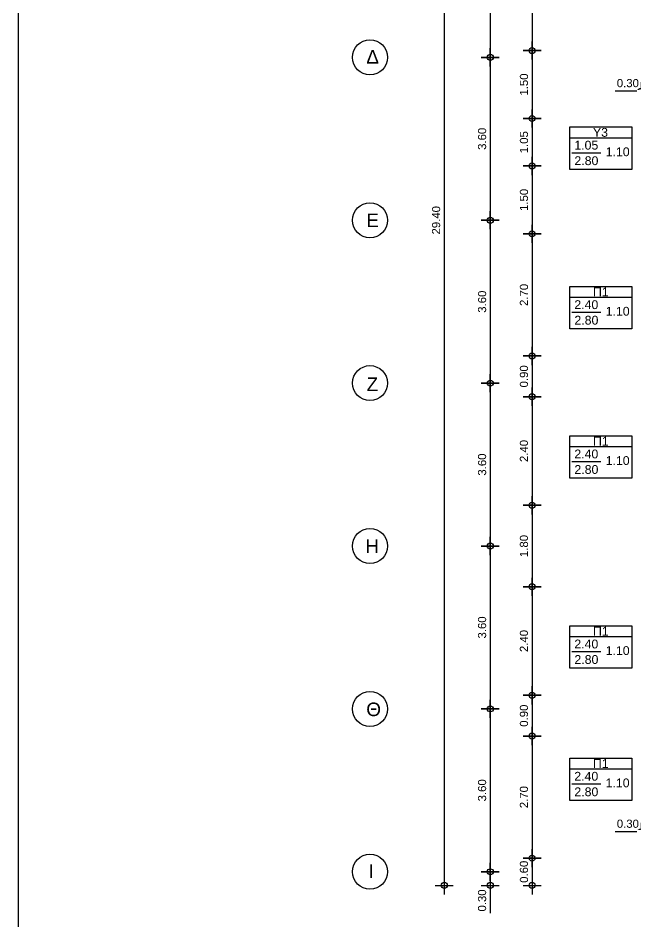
# Model space of a CAD drawing. Header units: metres. Extents: x -11 to 85, y -301 to 135.
# Drawn here: x 1 to 14.57, y -208.96 to -188.98 of the extents above; entities that cross this region are included whole.
import ezdxf

# ---------------------------------------------------------------- set-up
doc = ezdxf.new("R2010")
doc.units = ezdxf.units.M
doc.header["$LTSCALE"] = 0.036
doc.header["$PDMODE"] = 2
for name, color, linetype in [('arxitek isogeio', 252, 'Continuous'), ('BORDER', 5, 'Continuous'), ('DIMBLK', 252, 'Continuous'), ('LAYER-ON', 4, 'Continuous')]:
    doc.layers.add(name, color=color, linetype=linetype)
doc.styles.add('COMU-N', font='arial.ttf')
doc.styles.get("Standard").update_dxf_attribs({"font": 'arial.ttf'})
doc.dimstyles.new('CADWDOT', dxfattribs={"dimscale": 0.1, "dimtxt": 1.8, "dimasz": 0.08, "dimexe": 2, "dimexo": 0, "dimgap": 0.09, "dimtad": 0, "dimrnd": 0.001, "dimzin": 0, "dimdsep": 46, "dimtxsty": 'Standard', "dimblk1": 'ARTDIM', "dimblk2": 'ARTDIM', "dimsah": 1, "dimcen": 0.09, "dimdle": 0.05, "dimse1": 1, "dimse2": 1, "dimadec": 0, "dimazin": 0, "dimtfac": 1, "dimtmove": 0, "dimatfit": 3, "dimldrblk": 'ARTDIM', "dimfxl": 2, "dimtvp": 0.9999, "dimtolj": 1, "dimtzin": 0, "dimarcsym": 0})

# ---------------------------------------------------------------- blocks, each defined once
blk = doc.blocks.new('art103')
at = {"layer": 'BORDER'}
blk.add_line((0.25, 14.6), (0.25, 0.25), dxfattribs=at)
blk = doc.blocks.new('ARTDIM')
at = {"layer": 'DIMBLK'}
for p, q in [((0, -24.9975), (0, 24.9975)), ((-24.9975, 0), (24.9975, 0))]:
    blk.add_line(p, q, dxfattribs=at)
blk.add_circle((0, 0), 8.25, dxfattribs=at)
blk = doc.blocks.new('*D1220')
at = {"layer": 'arxitek isogeio', "color": 0, "lineweight": -2}
blk.add_line((10.423, -178.755), (10.423, -208.139), dxfattribs=at)
at = {"layer": 'Defpoints', "color": 0, "transparency": 16777216}
for p in [(13.537, -178.747), (10.423, -208.147), (13.537, -208.147)]:
    blk.add_point(p, dxfattribs=at)
at = {"layer": 'arxitek isogeio', "color": 0, "lineweight": -2, "xscale": 0.008, "yscale": 0.008, "zscale": 0.008}
for p, rotation in [((10.423, -178.747), 90), ((10.423, -208.147), 270)]:
    blk.add_blockref('ARTDIM', p, dxfattribs=dict(at, rotation=rotation))
at = {"layer": 'arxitek isogeio', "color": 0, "insert": (10.243, -193.447), "char_height": 0.18, "attachment_point": 5, "rotation": 90}
blk.add_mtext('\\A1;29.40', dxfattribs=at)
blk = doc.blocks.new('*D1224')
at = {"layer": 'arxitek isogeio', "color": 0, "lineweight": -2}
blk.add_line((11.44, -186.255), (11.44, -189.839), dxfattribs=at)
at = {"layer": 'Defpoints', "color": 0, "transparency": 16777216}
for p in [(7.93, -186.247), (7.93, -189.847), (11.44, -189.847)]:
    blk.add_point(p, dxfattribs=at)
at = {"layer": 'arxitek isogeio', "color": 0, "lineweight": -2, "xscale": 0.008, "yscale": 0.008, "zscale": 0.008}
for p, rotation in [((11.44, -186.247), 90), ((11.44, -189.847), 270)]:
    blk.add_blockref('ARTDIM', p, dxfattribs=dict(at, rotation=rotation))
at = {"layer": 'arxitek isogeio', "color": 0, "insert": (11.26, -188.047), "char_height": 0.18, "attachment_point": 5, "rotation": 90}
blk.add_mtext('\\A1;3.60', dxfattribs=at)
blk = doc.blocks.new('*D1225')
at = {"layer": 'arxitek isogeio', "color": 0, "lineweight": -2}
blk.add_line((11.44, -189.855), (11.44, -193.439), dxfattribs=at)
at = {"layer": 'Defpoints', "color": 0, "transparency": 16777216}
for p in [(7.93, -189.847), (7.93, -193.447), (11.44, -193.447)]:
    blk.add_point(p, dxfattribs=at)
at = {"layer": 'arxitek isogeio', "color": 0, "lineweight": -2, "xscale": 0.008, "yscale": 0.008, "zscale": 0.008}
for p, rotation in [((11.44, -189.847), 90), ((11.44, -193.447), 270)]:
    blk.add_blockref('ARTDIM', p, dxfattribs=dict(at, rotation=rotation))
at = {"layer": 'arxitek isogeio', "color": 0, "insert": (11.26, -191.647), "char_height": 0.18, "attachment_point": 5, "rotation": 90}
blk.add_mtext('\\A1;3.60', dxfattribs=at)
blk = doc.blocks.new('*D1226')
at = {"layer": 'arxitek isogeio', "color": 0, "lineweight": -2}
blk.add_line((11.44, -193.455), (11.44, -197.039), dxfattribs=at)
at = {"layer": 'Defpoints', "color": 0, "transparency": 16777216}
for p in [(7.93, -193.447), (7.93, -197.047), (11.44, -197.047)]:
    blk.add_point(p, dxfattribs=at)
at = {"layer": 'arxitek isogeio', "color": 0, "lineweight": -2, "xscale": 0.008, "yscale": 0.008, "zscale": 0.008}
for p, rotation in [((11.44, -193.447), 90), ((11.44, -197.047), 270)]:
    blk.add_blockref('ARTDIM', p, dxfattribs=dict(at, rotation=rotation))
at = {"layer": 'arxitek isogeio', "color": 0, "insert": (11.26, -195.247), "char_height": 0.18, "attachment_point": 5, "rotation": 90}
blk.add_mtext('\\A1;3.60', dxfattribs=at)
blk = doc.blocks.new('*D1227')
at = {"layer": 'arxitek isogeio', "color": 0, "lineweight": -2}
blk.add_line((11.44, -197.055), (11.44, -200.639), dxfattribs=at)
at = {"layer": 'Defpoints', "color": 0, "transparency": 16777216}
for p in [(7.93, -197.047), (7.93, -200.647), (11.44, -200.647)]:
    blk.add_point(p, dxfattribs=at)
at = {"layer": 'arxitek isogeio', "color": 0, "lineweight": -2, "xscale": 0.008, "yscale": 0.008, "zscale": 0.008}
for p, rotation in [((11.44, -197.047), 90), ((11.44, -200.647), 270)]:
    blk.add_blockref('ARTDIM', p, dxfattribs=dict(at, rotation=rotation))
at = {"layer": 'arxitek isogeio', "color": 0, "insert": (11.26, -198.847), "char_height": 0.18, "attachment_point": 5, "rotation": 90}
blk.add_mtext('\\A1;3.60', dxfattribs=at)
blk = doc.blocks.new('*D1228')
at = {"layer": 'arxitek isogeio', "color": 0, "lineweight": -2}
blk.add_line((11.44, -200.655), (11.44, -204.239), dxfattribs=at)
at = {"layer": 'Defpoints', "color": 0, "transparency": 16777216}
for p in [(7.93, -200.647), (7.93, -204.247), (11.44, -204.247)]:
    blk.add_point(p, dxfattribs=at)
at = {"layer": 'arxitek isogeio', "color": 0, "lineweight": -2, "xscale": 0.008, "yscale": 0.008, "zscale": 0.008}
for p, rotation in [((11.44, -200.647), 90), ((11.44, -204.247), 270)]:
    blk.add_blockref('ARTDIM', p, dxfattribs=dict(at, rotation=rotation))
at = {"layer": 'arxitek isogeio', "color": 0, "insert": (11.26, -202.447), "char_height": 0.18, "attachment_point": 5, "rotation": 90}
blk.add_mtext('\\A1;3.60', dxfattribs=at)
blk = doc.blocks.new('*D1229')
at = {"layer": 'arxitek isogeio', "color": 0, "lineweight": -2}
blk.add_line((11.44, -204.255), (11.44, -207.839), dxfattribs=at)
at = {"layer": 'Defpoints', "color": 0, "transparency": 16777216}
for p in [(7.93, -204.247), (7.93, -207.847), (11.44, -207.847)]:
    blk.add_point(p, dxfattribs=at)
at = {"layer": 'arxitek isogeio', "color": 0, "lineweight": -2, "xscale": 0.008, "yscale": 0.008, "zscale": 0.008}
for p, rotation in [((11.44, -204.247), 90), ((11.44, -207.847), 270)]:
    blk.add_blockref('ARTDIM', p, dxfattribs=dict(at, rotation=rotation))
at = {"layer": 'arxitek isogeio', "color": 0, "insert": (11.26, -206.047), "char_height": 0.18, "attachment_point": 5, "rotation": 90}
blk.add_mtext('\\A1;3.60', dxfattribs=at)
blk = doc.blocks.new('*D1230')
at = {"layer": 'arxitek isogeio', "color": 0, "lineweight": -2}
for p, q in [((11.44, -207.855), (11.44, -208.139)), ((11.44, -208.147), (11.44, -208.764))]:
    blk.add_line(p, q, dxfattribs=at)
at = {"layer": 'Defpoints', "color": 0, "transparency": 16777216}
for p in [(7.93, -207.847), (11.44, -208.147), (13.537, -208.147)]:
    blk.add_point(p, dxfattribs=at)
at = {"layer": 'arxitek isogeio', "color": 0, "lineweight": -2, "xscale": 0.008, "yscale": 0.008, "zscale": 0.008}
for p, rotation in [((11.44, -207.847), 90), ((11.44, -208.147), 270)]:
    blk.add_blockref('ARTDIM', p, dxfattribs=dict(at, rotation=rotation))
at = {"layer": 'arxitek isogeio', "color": 0, "insert": (11.26, -208.481), "char_height": 0.18, "attachment_point": 5, "rotation": 90}
blk.add_mtext('\\A1;0.30', dxfattribs=at)
blk = doc.blocks.new('*D1236')
at = {"layer": 'arxitek isogeio', "color": 0, "lineweight": -2}
blk.add_line((12.365, -186.855), (12.365, -189.689), dxfattribs=at)
at = {"layer": 'Defpoints', "color": 0, "transparency": 16777216}
for p in [(13.828, -186.847), (12.365, -189.697), (13.828, -189.697)]:
    blk.add_point(p, dxfattribs=at)
at = {"layer": 'arxitek isogeio', "color": 0, "lineweight": -2, "xscale": 0.008, "yscale": 0.008, "zscale": 0.008}
for p, rotation in [((12.365, -186.847), 90), ((12.365, -189.697), 270)]:
    blk.add_blockref('ARTDIM', p, dxfattribs=dict(at, rotation=rotation))
at = {"layer": 'arxitek isogeio', "color": 0, "insert": (12.185, -188.272), "char_height": 0.18, "attachment_point": 5, "rotation": 90}
blk.add_mtext('\\A1;2.85', dxfattribs=at)
blk = doc.blocks.new('*D1237')
at = {"layer": 'arxitek isogeio', "color": 0, "lineweight": -2}
blk.add_line((12.365, -189.705), (12.365, -191.189), dxfattribs=at)
at = {"layer": 'Defpoints', "color": 0, "transparency": 16777216}
for p in [(13.828, -189.697), (12.365, -191.197), (13.828, -191.197)]:
    blk.add_point(p, dxfattribs=at)
at = {"layer": 'arxitek isogeio', "color": 0, "lineweight": -2, "xscale": 0.008, "yscale": 0.008, "zscale": 0.008}
for p, rotation in [((12.365, -189.697), 90), ((12.365, -191.197), 270)]:
    blk.add_blockref('ARTDIM', p, dxfattribs=dict(at, rotation=rotation))
at = {"layer": 'arxitek isogeio', "color": 0, "insert": (12.185, -190.447), "char_height": 0.18, "attachment_point": 5, "rotation": 90}
blk.add_mtext('\\A1;1.50', dxfattribs=at)
blk = doc.blocks.new('*D1238')
at = {"layer": 'arxitek isogeio', "color": 0, "lineweight": -2}
blk.add_line((12.365, -191.205), (12.365, -192.239), dxfattribs=at)
at = {"layer": 'Defpoints', "color": 0, "transparency": 16777216}
for p in [(14.128, -191.197), (12.365, -192.247), (14.128, -192.247)]:
    blk.add_point(p, dxfattribs=at)
at = {"layer": 'arxitek isogeio', "color": 0, "lineweight": -2, "xscale": 0.008, "yscale": 0.008, "zscale": 0.008}
for p, rotation in [((12.365, -191.197), 90), ((12.365, -192.247), 270)]:
    blk.add_blockref('ARTDIM', p, dxfattribs=dict(at, rotation=rotation))
at = {"layer": 'arxitek isogeio', "color": 0, "insert": (12.185, -191.722), "char_height": 0.18, "attachment_point": 5, "rotation": 90}
blk.add_mtext('\\A1;1.05', dxfattribs=at)
blk = doc.blocks.new('*D1239')
at = {"layer": 'arxitek isogeio', "color": 0, "lineweight": -2}
blk.add_line((12.365, -192.255), (12.365, -193.739), dxfattribs=at)
at = {"layer": 'Defpoints', "color": 0, "transparency": 16777216}
for p in [(14.128, -192.247), (12.365, -193.747), (14.128, -193.747)]:
    blk.add_point(p, dxfattribs=at)
at = {"layer": 'arxitek isogeio', "color": 0, "lineweight": -2, "xscale": 0.008, "yscale": 0.008, "zscale": 0.008}
for p, rotation in [((12.365, -192.247), 90), ((12.365, -193.747), 270)]:
    blk.add_blockref('ARTDIM', p, dxfattribs=dict(at, rotation=rotation))
at = {"layer": 'arxitek isogeio', "color": 0, "insert": (12.185, -192.997), "char_height": 0.18, "attachment_point": 5, "rotation": 90}
blk.add_mtext('\\A1;1.50', dxfattribs=at)
blk = doc.blocks.new('*D1240')
at = {"layer": 'arxitek isogeio', "color": 0, "lineweight": -2}
blk.add_line((12.365, -193.755), (12.365, -196.439), dxfattribs=at)
at = {"layer": 'Defpoints', "color": 0, "transparency": 16777216}
for p in [(13.828, -193.747), (12.365, -196.447), (13.828, -196.447)]:
    blk.add_point(p, dxfattribs=at)
at = {"layer": 'arxitek isogeio', "color": 0, "lineweight": -2, "xscale": 0.008, "yscale": 0.008, "zscale": 0.008}
for p, rotation in [((12.365, -193.747), 90), ((12.365, -196.447), 270)]:
    blk.add_blockref('ARTDIM', p, dxfattribs=dict(at, rotation=rotation))
at = {"layer": 'arxitek isogeio', "color": 0, "insert": (12.185, -195.097), "char_height": 0.18, "attachment_point": 5, "rotation": 90}
blk.add_mtext('\\A1;2.70', dxfattribs=at)
blk = doc.blocks.new('*D1241')
at = {"layer": 'arxitek isogeio', "color": 0, "lineweight": -2}
blk.add_line((12.365, -196.455), (12.365, -197.339), dxfattribs=at)
at = {"layer": 'Defpoints', "color": 0, "transparency": 16777216}
for p in [(13.828, -196.447), (12.365, -197.347), (13.828, -197.347)]:
    blk.add_point(p, dxfattribs=at)
at = {"layer": 'arxitek isogeio', "color": 0, "lineweight": -2, "xscale": 0.008, "yscale": 0.008, "zscale": 0.008}
for p, rotation in [((12.365, -196.447), 90), ((12.365, -197.347), 270)]:
    blk.add_blockref('ARTDIM', p, dxfattribs=dict(at, rotation=rotation))
at = {"layer": 'arxitek isogeio', "color": 0, "insert": (12.185, -196.897), "char_height": 0.18, "attachment_point": 5, "rotation": 90}
blk.add_mtext('\\A1;0.90', dxfattribs=at)
blk = doc.blocks.new('*D1242')
at = {"layer": 'arxitek isogeio', "color": 0, "lineweight": -2}
blk.add_line((12.365, -197.355), (12.365, -199.739), dxfattribs=at)
at = {"layer": 'Defpoints', "color": 0, "transparency": 16777216}
for p in [(13.828, -197.347), (12.365, -199.747), (13.828, -199.747)]:
    blk.add_point(p, dxfattribs=at)
at = {"layer": 'arxitek isogeio', "color": 0, "lineweight": -2, "xscale": 0.008, "yscale": 0.008, "zscale": 0.008}
for p, rotation in [((12.365, -197.347), 90), ((12.365, -199.747), 270)]:
    blk.add_blockref('ARTDIM', p, dxfattribs=dict(at, rotation=rotation))
at = {"layer": 'arxitek isogeio', "color": 0, "insert": (12.185, -198.547), "char_height": 0.18, "attachment_point": 5, "rotation": 90}
blk.add_mtext('\\A1;2.40', dxfattribs=at)
blk = doc.blocks.new('*D1243')
at = {"layer": 'arxitek isogeio', "color": 0, "lineweight": -2}
blk.add_line((12.365, -199.755), (12.365, -201.539), dxfattribs=at)
at = {"layer": 'Defpoints', "color": 0, "transparency": 16777216}
for p in [(13.828, -199.747), (12.365, -201.547), (13.828, -201.547)]:
    blk.add_point(p, dxfattribs=at)
at = {"layer": 'arxitek isogeio', "color": 0, "lineweight": -2, "xscale": 0.008, "yscale": 0.008, "zscale": 0.008}
for p, rotation in [((12.365, -199.747), 90), ((12.365, -201.547), 270)]:
    blk.add_blockref('ARTDIM', p, dxfattribs=dict(at, rotation=rotation))
at = {"layer": 'arxitek isogeio', "color": 0, "insert": (12.185, -200.647), "char_height": 0.18, "attachment_point": 5, "rotation": 90}
blk.add_mtext('\\A1;1.80', dxfattribs=at)
blk = doc.blocks.new('*D1244')
at = {"layer": 'arxitek isogeio', "color": 0, "lineweight": -2}
blk.add_line((12.365, -201.555), (12.365, -203.939), dxfattribs=at)
at = {"layer": 'Defpoints', "color": 0, "transparency": 16777216}
for p in [(13.828, -201.547), (12.365, -203.947), (13.828, -203.947)]:
    blk.add_point(p, dxfattribs=at)
at = {"layer": 'arxitek isogeio', "color": 0, "lineweight": -2, "xscale": 0.008, "yscale": 0.008, "zscale": 0.008}
for p, rotation in [((12.365, -201.547), 90), ((12.365, -203.947), 270)]:
    blk.add_blockref('ARTDIM', p, dxfattribs=dict(at, rotation=rotation))
at = {"layer": 'arxitek isogeio', "color": 0, "insert": (12.185, -202.747), "char_height": 0.18, "attachment_point": 5, "rotation": 90}
blk.add_mtext('\\A1;2.40', dxfattribs=at)
blk = doc.blocks.new('*D1245')
at = {"layer": 'arxitek isogeio', "color": 0, "lineweight": -2}
blk.add_line((12.365, -203.955), (12.365, -204.839), dxfattribs=at)
at = {"layer": 'Defpoints', "color": 0, "transparency": 16777216}
for p in [(13.828, -203.947), (12.365, -204.847), (13.828, -204.847)]:
    blk.add_point(p, dxfattribs=at)
at = {"layer": 'arxitek isogeio', "color": 0, "lineweight": -2, "xscale": 0.008, "yscale": 0.008, "zscale": 0.008}
for p, rotation in [((12.365, -203.947), 90), ((12.365, -204.847), 270)]:
    blk.add_blockref('ARTDIM', p, dxfattribs=dict(at, rotation=rotation))
at = {"layer": 'arxitek isogeio', "color": 0, "insert": (12.185, -204.397), "char_height": 0.18, "attachment_point": 5, "rotation": 90}
blk.add_mtext('\\A1;0.90', dxfattribs=at)
blk = doc.blocks.new('*D1246')
at = {"layer": 'arxitek isogeio', "color": 0, "lineweight": -2}
blk.add_line((12.365, -204.855), (12.365, -207.539), dxfattribs=at)
at = {"layer": 'Defpoints', "color": 0, "transparency": 16777216}
for p in [(13.828, -204.847), (12.365, -207.547), (13.828, -207.547)]:
    blk.add_point(p, dxfattribs=at)
at = {"layer": 'arxitek isogeio', "color": 0, "lineweight": -2, "xscale": 0.008, "yscale": 0.008, "zscale": 0.008}
for p, rotation in [((12.365, -204.847), 90), ((12.365, -207.547), 270)]:
    blk.add_blockref('ARTDIM', p, dxfattribs=dict(at, rotation=rotation))
at = {"layer": 'arxitek isogeio', "color": 0, "insert": (12.185, -206.197), "char_height": 0.18, "attachment_point": 5, "rotation": 90}
blk.add_mtext('\\A1;2.70', dxfattribs=at)
blk = doc.blocks.new('*D1247')
at = {"layer": 'arxitek isogeio', "color": 0, "lineweight": -2}
blk.add_line((12.365, -207.555), (12.365, -208.139), dxfattribs=at)
at = {"layer": 'Defpoints', "color": 0, "transparency": 16777216}
for p in [(13.828, -207.547), (12.365, -208.147), (13.828, -208.147)]:
    blk.add_point(p, dxfattribs=at)
at = {"layer": 'arxitek isogeio', "color": 0, "lineweight": -2, "xscale": 0.008, "yscale": 0.008, "zscale": 0.008}
for p, rotation in [((12.365, -207.547), 90), ((12.365, -208.147), 270)]:
    blk.add_blockref('ARTDIM', p, dxfattribs=dict(at, rotation=rotation))
at = {"layer": 'arxitek isogeio', "color": 0, "insert": (12.185, -207.847), "char_height": 0.18, "attachment_point": 5, "rotation": 90}
blk.add_mtext('\\A1;0.60', dxfattribs=at)
blk = doc.blocks.new('*D1320')
at = {"layer": 'arxitek isogeio', "color": 0, "lineweight": -2}
for p, q in [((14.774, -206.966), (14.199, -206.966)), ((15.066, -206.966), (14.782, -206.966))]:
    blk.add_line(p, q, dxfattribs=at)
at = {"layer": 'Defpoints', "color": 0, "transparency": 16777216}
for p in [(14.774, -206.966), (14.774, -207.847), (15.074, -207.847)]:
    blk.add_point(p, dxfattribs=at)
at = {"layer": 'arxitek isogeio', "color": 0, "lineweight": -2, "xscale": 0.008, "yscale": 0.008, "zscale": 0.008, "rotation": 180}
blk.add_blockref('ARTDIM', (14.774, -206.966), dxfattribs=at)
at = {"layer": 'arxitek isogeio', "color": 0, "lineweight": -2, "xscale": 0.008, "yscale": 0.008, "zscale": 0.008}
blk.add_blockref('ARTDIM', (15.074, -206.966), dxfattribs=at)
at = {"layer": 'arxitek isogeio', "color": 0, "insert": (14.482, -206.786), "char_height": 0.18, "attachment_point": 5}
blk.add_mtext('\\A1;0.30', dxfattribs=at)
blk = doc.blocks.new('*D1326')
at = {"layer": 'arxitek isogeio', "color": 0, "lineweight": -2}
for p, q in [((14.774, -190.597), (14.199, -190.597)), ((15.066, -190.597), (14.782, -190.597))]:
    blk.add_line(p, q, dxfattribs=at)
at = {"layer": 'Defpoints', "color": 0, "transparency": 16777216}
for p in [(14.774, -190.179), (15.074, -190.179), (14.774, -190.597)]:
    blk.add_point(p, dxfattribs=at)
at = {"layer": 'arxitek isogeio', "color": 0, "lineweight": -2, "xscale": 0.008, "yscale": 0.008, "zscale": 0.008, "rotation": 180}
blk.add_blockref('ARTDIM', (14.774, -190.597), dxfattribs=at)
at = {"layer": 'arxitek isogeio', "color": 0, "lineweight": -2, "xscale": 0.008, "yscale": 0.008, "zscale": 0.008}
blk.add_blockref('ARTDIM', (15.074, -190.597), dxfattribs=at)
at = {"layer": 'arxitek isogeio', "color": 0, "insert": (14.482, -190.417), "char_height": 0.18, "attachment_point": 5}
blk.add_mtext('\\A1;0.30', dxfattribs=at)

msp = doc.modelspace()

# ---------------------------------------------------------------- linework, layer by layer
at = {"layer": 'arxitek isogeio'}
for p, q in [((13.202, -192.322), (13.202, -191.384)), ((13.202, -191.384), (14.57, -191.384)), ((14.57, -191.384), (14.57, -192.322)), ((14.57, -191.63), (13.202, -191.63)), ((13.241, -191.955), (13.887, -191.955)), ((14.57, -192.322), (13.202, -192.322)), ((13.202, -195.847), (13.202, -194.909)), ((13.202, -194.909), (14.57, -194.909)), ((14.57, -194.909), (14.57, -195.847)), ((14.57, -195.155), (13.202, -195.155)), ((13.241, -195.48), (13.887, -195.48)), ((14.57, -195.847), (13.202, -195.847)), ((13.202, -199.147), (13.202, -198.209)), ((13.202, -198.209), (14.57, -198.209)), ((14.57, -198.209), (14.57, -199.147)), ((14.57, -198.455), (13.202, -198.455)), ((13.241, -198.78), (13.887, -198.78)), ((14.57, -199.147), (13.202, -199.147)), ((13.202, -203.347), (13.202, -202.409)), ((13.202, -202.409), (14.57, -202.409)), ((14.57, -202.409), (14.57, -203.347)), ((14.57, -202.655), (13.202, -202.655)), ((13.241, -202.98), (13.887, -202.98)), ((14.57, -203.347), (13.202, -203.347)), ((13.201, -206.271), (13.201, -205.333)), ((13.201, -205.333), (14.568, -205.333)), ((14.568, -205.333), (14.568, -206.271)), ((14.568, -205.579), (13.201, -205.579)), ((13.24, -205.905), (13.886, -205.905)), ((14.568, -206.271), (13.201, -206.271))]:
    msp.add_line(p, q, dxfattribs=at)
for centre in [(8.78, -189.847), (8.78, -193.447), (8.78, -197.047), (8.78, -200.647), (8.78, -204.247), (8.78, -207.847)]:
    msp.add_circle(centre, 0.387, dxfattribs=at)

# ---------------------------------------------------------------- block references
at = {"layer": 'LAYER-ON', "xscale": 4, "yscale": 4, "zscale": 4}
msp.add_blockref('art103', (0, -223.294), dxfattribs=at)

# ---------------------------------------------------------------- texts
at = {"layer": 'arxitek isogeio', "style": 'COMU-N'}
for s, height, p in [('Δ', 0.3, (8.699, -189.985)), ('Y3', 0.195, (13.71, -191.602)), ('1.05', 0.195, (13.298, -191.885)), ('1.10', 0.195, (13.991, -192.031)), ('2.80', 0.195, (13.3, -192.228)), ('Ε', 0.3, (8.699, -193.599)), ('Π1', 0.195, (13.71, -195.127)), ('2.40', 0.195, (13.298, -195.41)), ('1.10', 0.195, (13.991, -195.556)), ('2.80', 0.195, (13.3, -195.753)), ('Ζ', 0.3, (8.705, -197.221)), ('Π1', 0.195, (13.71, -198.427)), ('2.40', 0.195, (13.298, -198.71)), ('1.10', 0.195, (13.991, -198.856)), ('2.80', 0.195, (13.3, -199.053)), ('Η', 0.3, (8.677, -200.799)), ('Π1', 0.195, (13.71, -202.627)), ('2.40', 0.195, (13.298, -202.91)), ('1.10', 0.195, (13.991, -203.056)), ('2.80', 0.195, (13.3, -203.253)), ('Θ', 0.3, (8.698, -204.407)), ('Π1', 0.195, (13.708, -205.552)), ('2.40', 0.195, (13.297, -205.834)), ('1.10', 0.195, (13.99, -205.98)), ('2.80', 0.195, (13.299, -206.177)), ('Ι', 0.3, (8.746, -207.985))]:
    msp.add_text(s, height=height, dxfattribs=at).set_placement(p)

# ---------------------------------------------------------------- dimensions: what is measured, and where the dimension line sits
at = {"layer": 'arxitek isogeio'}
for base, p1, p2, picture, middle in [((10.423, -208.147), (13.537, -178.747), (13.537, -208.147), '*D1220', (10.243, -193.447)), ((11.44, -189.847), (7.93, -186.247), (7.93, -189.847), '*D1224', (11.26, -188.047)), ((12.365, -189.697), (13.828, -186.847), (13.828, -189.697), '*D1236', (12.185, -188.272)), ((12.365, -191.197), (13.828, -189.697), (13.828, -191.197), '*D1237', (12.185, -190.447)), ((11.44, -193.447), (7.93, -189.847), (7.93, -193.447), '*D1225', (11.26, -191.647)), ((12.365, -192.247), (14.128, -191.197), (14.128, -192.247), '*D1238', (12.185, -191.722)), ((12.365, -193.747), (14.128, -192.247), (14.128, -193.747), '*D1239', (12.185, -192.997)), ((11.44, -197.047), (7.93, -193.447), (7.93, -197.047), '*D1226', (11.26, -195.247)), ((12.365, -196.447), (13.828, -193.747), (13.828, -196.447), '*D1240', (12.185, -195.097)), ((12.365, -197.347), (13.828, -196.447), (13.828, -197.347), '*D1241', (12.185, -196.897)), ((11.44, -200.647), (7.93, -197.047), (7.93, -200.647), '*D1227', (11.26, -198.847)), ((12.365, -199.747), (13.828, -197.347), (13.828, -199.747), '*D1242', (12.185, -198.547)), ((12.365, -201.547), (13.828, -199.747), (13.828, -201.547), '*D1243', (12.185, -200.647)), ((11.44, -204.247), (7.93, -200.647), (7.93, -204.247), '*D1228', (11.26, -202.447)), ((12.365, -203.947), (13.828, -201.547), (13.828, -203.947), '*D1244', (12.185, -202.747)), ((12.365, -204.847), (13.828, -203.947), (13.828, -204.847), '*D1245', (12.185, -204.397)), ((11.44, -207.847), (7.93, -204.247), (7.93, -207.847), '*D1229', (11.26, -206.047)), ((12.365, -207.547), (13.828, -204.847), (13.828, -207.547), '*D1246', (12.185, -206.197)), ((12.365, -208.147), (13.828, -207.547), (13.828, -208.147), '*D1247', (12.185, -207.847))]:
    dim = msp.add_linear_dim(base=base, p1=p1, p2=p2, angle=90, dimstyle='CADWDOT', dxfattribs=at)
    dim.commit()
    dim.dimension.update_dxf_attribs({"geometry": picture, "text_midpoint": middle})
for base, p1, p2, picture, middle in [((14.774, -190.597), (15.074, -190.179), (14.774, -190.179), '*D1326', (14.482, -190.417)), ((14.774, -206.966), (15.074, -207.847), (14.774, -207.847), '*D1320', (14.482, -206.786))]:
    dim = msp.add_linear_dim(base=base, p1=p1, p2=p2, dimstyle='CADWDOT', dxfattribs=at)
    dim.commit()
    dim.dimension.update_dxf_attribs({"geometry": picture, "text_midpoint": middle})
dim = msp.add_linear_dim(base=(11.44, -208.147), p1=(7.93, -207.847), p2=(13.537, -208.147), angle=90, dimstyle='CADWDOT', dxfattribs=at)
dim.commit()
dim.dimension.update_dxf_attribs({"geometry": '*D1230', "text_midpoint": (11.44, -208.481), "dimtype": 160})

doc.saveas('drawing.dxf')
